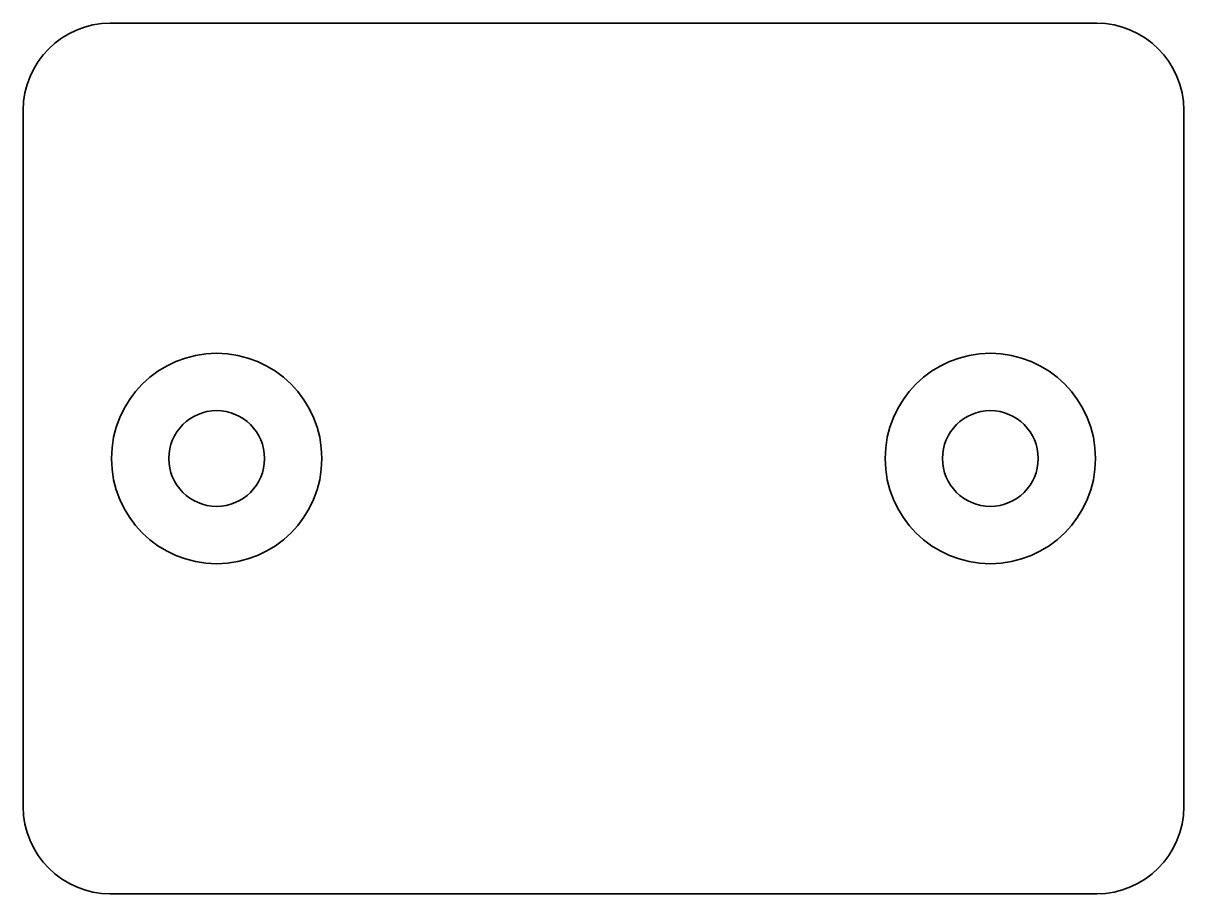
# Model space of a CAD drawing. Header units: millimetres. Extents: x 0 to 80, y 0 to 60.
import ezdxf

# ---------------------------------------------------------------- set-up
doc = ezdxf.new("R2010")
doc.units = ezdxf.units.MM
doc.layers.add('SIMUMAK Visible (ISO)', color=7, linetype='Continuous', lineweight=35)

# ---------------------------------------------------------------- blocks, each defined once
blk = doc.blocks.new('3DF-V016-RECH002_Sheet_4_3DF-V016-RECH002')
at = {"layer": 'SIMUMAK Visible (ISO)'}
for p, q in [((34, 30), (-34, 30)), ((-40, 24), (-40, -24)), ((40, -24), (40, 24)), ((-34, -30), (34, -30))]:
    blk.add_line(p, q, dxfattribs=at)
for centre, radius in [((-26.667, 0), 7.25), ((26.667, 0), 7.25), ((-26.667, 0), 3.3), ((26.667, 0), 3.3)]:
    blk.add_circle(centre, radius, dxfattribs=at)
at = {"layer": 'SIMUMAK Visible (ISO)', "extrusion": (0, 0, -1)}
for centre, start, end in [((34, 24), 0, 90), ((-34, 24), 90, 180), ((34, -24), 270, 360), ((-34, -24), 180, 270)]:
    blk.add_arc(centre, 6, start, end, dxfattribs=at)

msp = doc.modelspace()

# ---------------------------------------------------------------- block references
msp.add_blockref('3DF-V016-RECH002_Sheet_4_3DF-V016-RECH002', (40, 30))

doc.saveas('drawing.dxf')
